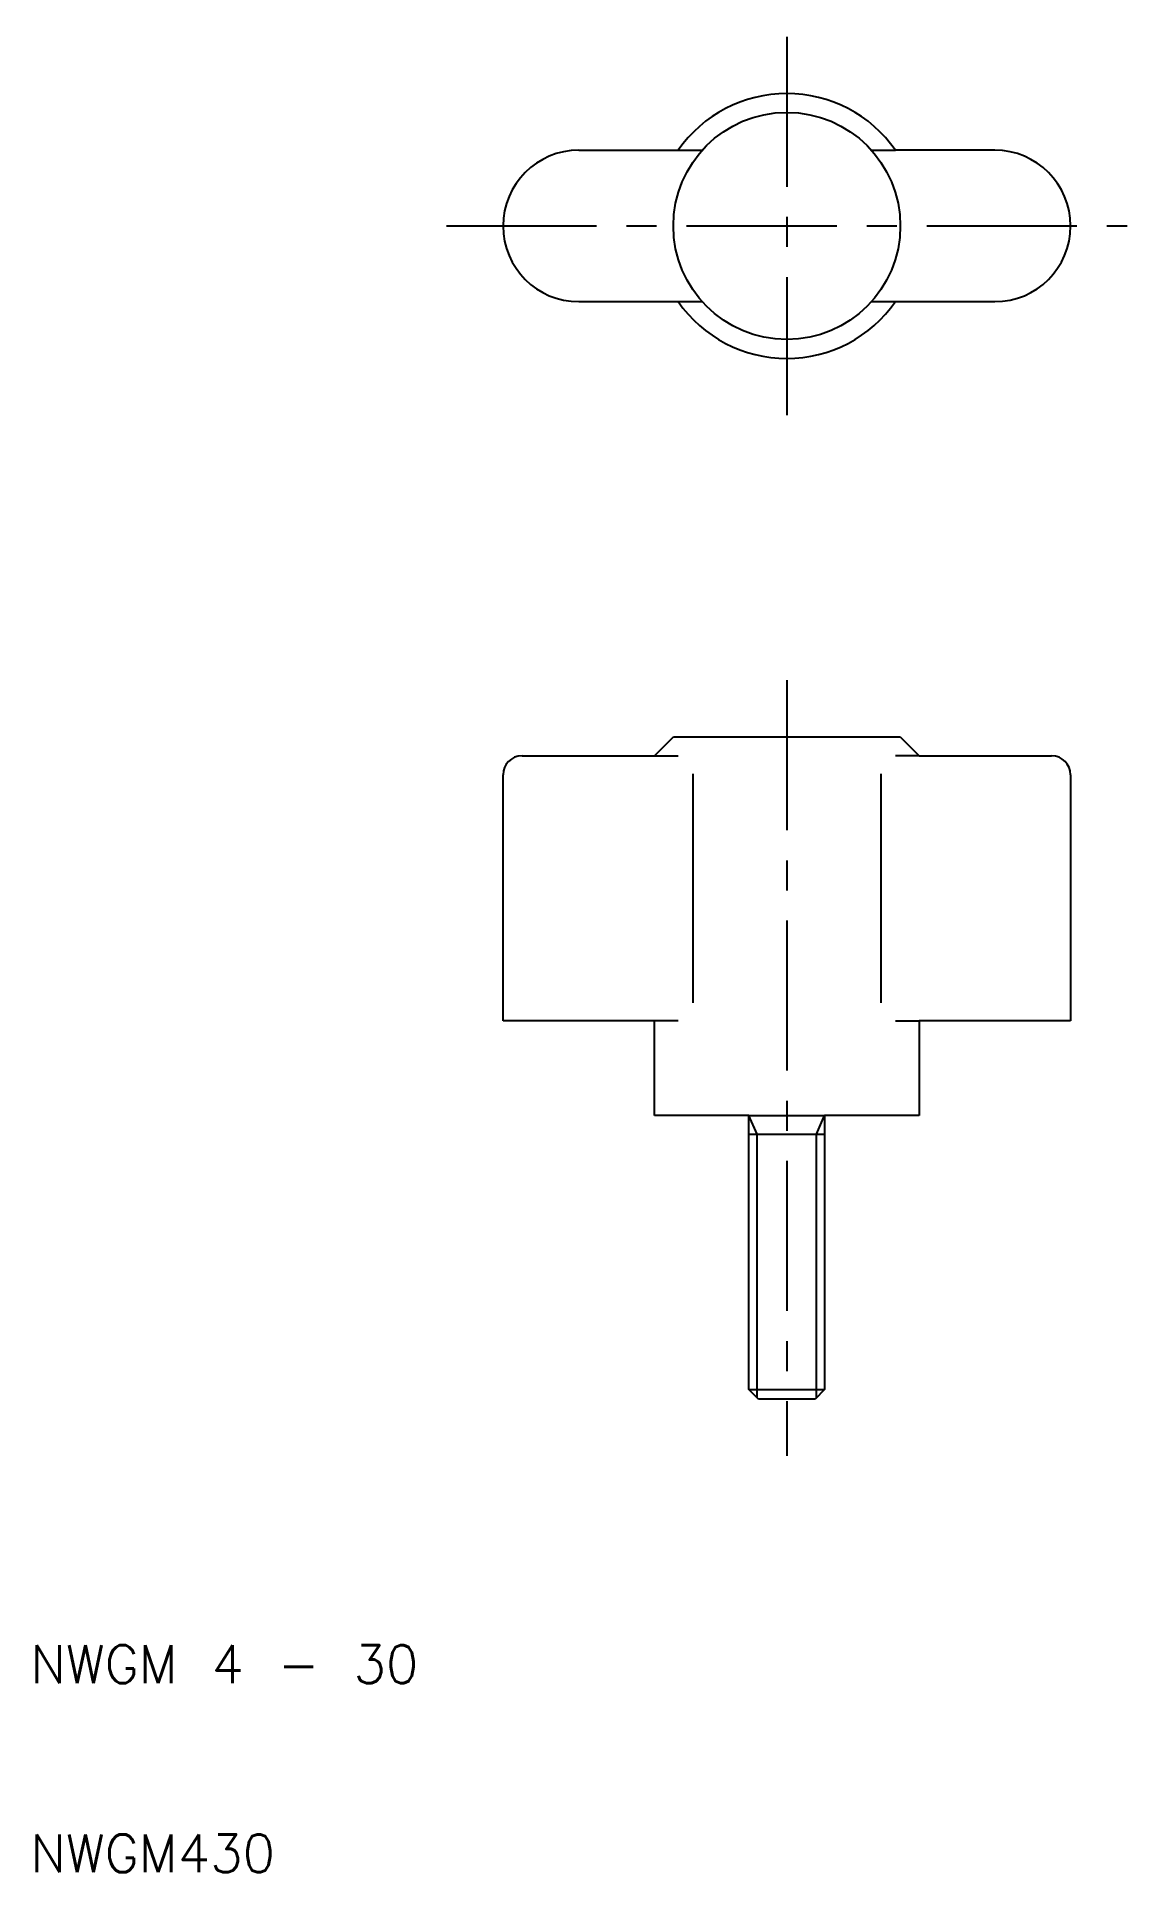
# Model space of a CAD drawing. Extents: x 10.3 to 68, y 10 to 107.
import ezdxf

# ---------------------------------------------------------------- set-up
doc = ezdxf.new("R2010")
doc.units = 0
doc.header["$LTSCALE"] = 0.25
doc.linetypes.add('CENTER', pattern=[50.8, 31.75, -6.35, 6.35, -6.35])
doc.layers.get('0').update_dxf_attribs({"linetype": 'CONTINUOUS'})
doc.layers.add('CENTER', color=1, linetype='CENTER')
doc.styles.get("Standard").update_dxf_attribs({"font": 'txt.shx', "bigfont": 'extfont.shx'})

msp = doc.modelspace()

# ---------------------------------------------------------------- linework, layer by layer
for p, q in [((39, 101), (44.255, 101)), ((44.255, 101), (45.528, 101)), ((54.472, 101), (55.745, 101)), ((61, 101), (55.745, 101)), ((39, 93), (44.255, 93)), ((44.255, 93), (45.528, 93)), ((54.472, 93), (55.745, 93)), ((55.745, 93), (61, 93)), ((43, 69), (44, 70)), ((44, 70), (56, 70)), ((56, 70), (57, 69)), ((36, 69), (43, 69)), ((43, 69), (44.255, 69)), ((57, 69), (55.745, 69)), ((57, 69), (64, 69)), ((35, 55), (35, 68)), ((45.037, 68.047), (45.037, 55.953)), ((54.963, 68.047), (54.963, 55.953)), ((65, 68), (65, 55)), ((43, 55), (35, 55)), ((44.255, 55), (43, 55)), ((43, 50), (43, 55)), ((55.745, 55), (57, 55)), ((65, 55), (57, 55)), ((57, 55), (57, 50)), ((48, 50), (43, 50)), ((48, 35.508), (48, 50)), ((48, 50), (52, 50)), ((52, 50), (52, 35.508)), ((57, 50), (52, 50)), ((48, 49), (52, 49)), ((48, 35.508), (52, 35.508)), ((48.508, 35), (48, 35.508)), ((51.492, 35), (48.508, 35)), ((52, 35.508), (51.492, 35))]:
    msp.add_line(p, q)
at = {"color": 3}
for p, q in [((48.429, 49), (48, 50)), ((51.57, 49), (52, 50)), ((48.429, 35.079), (48.429, 49)), ((51.57, 35.079), (51.57, 49))]:
    msp.add_line(p, q, dxfattribs=at)
msp.add_circle((50, 97), 6)
for centre, radius, start, end in [((50, 97), 7, 34.8499, 145.1501), ((39, 97), 4, 90, 270), ((61, 97), 4, 270, 90), ((50, 97), 7, 214.8499, 325.1501), ((36, 68), 1, 90, 180), ((64, 68), 1, 0, 90)]:
    msp.add_arc(centre, radius, start, end)
at = {"layer": 'CENTER', "color": 1, "linetype": 'CENTER'}
for p, q in [((50, 107), (50, 87)), ((32, 97), (68, 97)), ((50, 73), (50, 32))]:
    msp.add_line(p, q, dxfattribs=at)

# ---------------------------------------------------------------- texts
for s, p in [('NWGM 4 - 30', (10, 20)), ('NWGM430', (10, 10))]:
    msp.add_text(s, height=2).set_placement(p)

doc.saveas('drawing.dxf')
